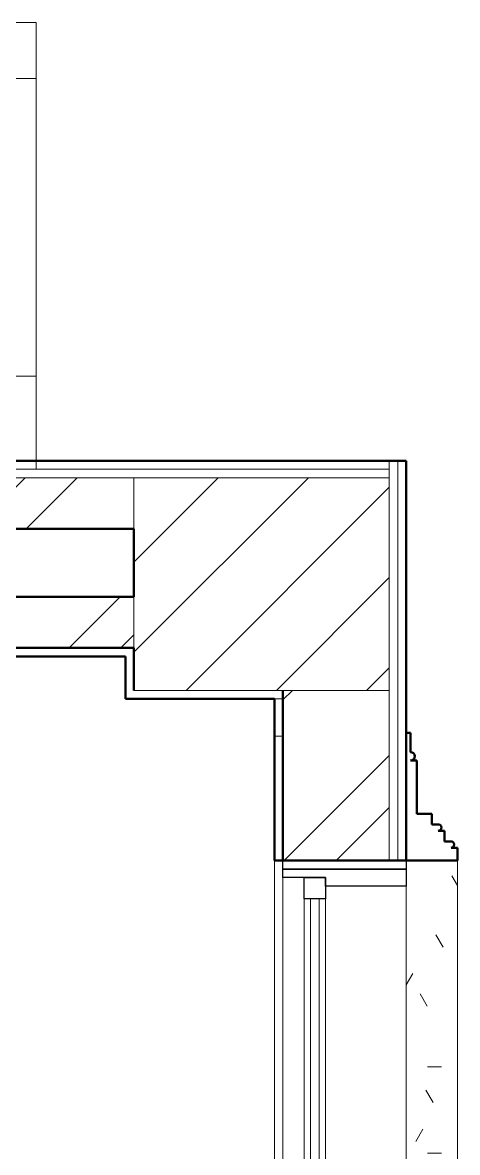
# Model space of a CAD drawing. Header units: millimetres. Extents: x -9358 to 257996, y -67499 to 9117.
# Drawn here: x 16288 to 17310, y -1384 to 1272 of the extents above; entities that cross this region are included whole.
import ezdxf

# ---------------------------------------------------------------- set-up
doc = ezdxf.new("R2010")
doc.units = ezdxf.units.MM
doc.header["$LTSCALE"] = 1000
for name, color, linetype, lineweight in [('A-COL-RFC', 8, 'Continuous', 18), ('A-COL-RFC-1', 8, 'Continuous', 9), ('A-COL-RFC-2', 8, 'Continuous', 50), ('A-WAL-CLD', 8, 'Continuous', 9), ('A-WAL-CMU', 8, 'Continuous', 50), ('A-WAL-LOW-20', 8, 'Continuous', 18), ('A-WAL-LOW-30', 8, 'Continuous', 18), ('A-WAL-PAT-1', 8, 'Continuous', 9), ('A-WIN', 8, 'Continuous', 9), ('A-WIN-1', 8, 'Continuous', 25), ('A-WIN-2', 8, 'Continuous', 18)]:
    doc.layers.add(name, color=color, linetype=linetype, lineweight=lineweight)
pattern_1 = [(45, (0, 0), (-251.447, 251.447), []), (45, (0, 381), (-251.447, 251.447), [])]
pattern_2 = [(0, (0, 0), (812.8, 203.2), [33.528, -576.072, 33.528, -576.072, -3251.2]), (0, (0, 0), (812.8, 203.2), [-1219.2, 33.528, -1185.672, 33.528, -576.072, -1422.4]), (0, (0, 0), (812.8, 203.2), [-3048, 33.528, -372.872, 33.528, -982.472]), (120, (304.8, 101.6), (-582.3764, 602.3054), [33.528, -576.072, 33.528, -576.072, -3251.2]), (120, (304.8, 101.6), (-582.3764, 602.3054), [-1219.2, 33.528, -1185.672, 33.528, -576.072, -1422.4]), (120, (304.8, 101.6), (-582.3764, 602.3054), [-3048, 33.528, -372.872, 33.528, -982.472]), (240, (406.4, 508), (-230.4236, -805.5054), [33.528, -576.072, 33.528, -576.072, -3251.2]), (240, (406.4, 508), (-230.4236, -805.5054), [-1219.2, 33.528, -1185.672, 33.528, -576.072, -1422.4]), (240, (406.4, 508), (-230.4236, -805.5054), [-3048, 33.528, -372.872, 33.528, -982.472])]
pattern_3 = [(180, (17000, -4100), (-406.4, -101.6), [33.528, -271.272, 33.528, -271.272, -1625.6]), (180, (17000, -4100), (-406.4, -101.6), [-609.6, 33.528, -576.072, 33.528, -271.272, -711.2]), (180, (17000, -4100), (-406.4, -101.6), [-1524, 33.528, -169.672, 33.528, -474.472]), (300, (16847.6, -4150.8), (291.1882, -301.1527), [33.528, -271.272, 33.528, -271.272, -1625.6]), (300, (16847.6, -4150.8), (291.1882, -301.1527), [-609.6, 33.528, -576.072, 33.528, -271.272, -711.2]), (300, (16847.6, -4150.8), (291.1882, -301.1527), [-1524, 33.528, -169.672, 33.528, -474.472]), (60, (16796.8, -4354), (115.2118, 402.7527), [33.528, -271.272, 33.528, -271.272, -1625.6]), (60, (16796.8, -4354), (115.2118, 402.7527), [-609.6, 33.528, -576.072, 33.528, -271.272, -711.2]), (60, (16796.8, -4354), (115.2118, 402.7527), [-1524, 33.528, -169.672, 33.528, -474.472])]

# ---------------------------------------------------------------- blocks, each defined once
blk = doc.blocks.new('Walls 63 - Walls 6-605019-01-Ground Floor Furniture Plan')
at = {"layer": 'A-WAL-PAT-1'}
h = blk.add_hatch(dxfattribs=at)
h.set_pattern_fill('FP_18', color=256, style=0, pattern_type=2)
h.set_pattern_definition([(270, (15820, 439.6), (900, 6e-14), [700, -700]), (270, (16270, 1139.6), (1800, 1e-13), [700, -700]), (180, (16270, 1139.6), (-9e-14, -700), [])])
h.paths.add_polyline_path([(16320, 370), (16320, 1420), (16270, 1420), (16270, 370)], flags=0)
at = {"layer": 'A-WAL-LOW-20'}
for p, q in [((16270, 1420), (16320, 1420)), ((16320, 1420), (16320, 370)), ((16270, 370), (16270, 1370))]:
    blk.add_line(p, q, dxfattribs=at)
blk = doc.blocks.new('Sliding_Window_Double - 3000 x 2700-V66-01-Ground Floor Furniture Plan')
at = {"layer": 'A-WIN'}
for p, q in [((-1336.3, 99.4), (1543.7, 99.4)), ((-651.8, -90.6), (-1306.3, -90.6)), ((-1306.3, -140.6), (-651.8, -140.6)), ((-651.8, -190.6), (-1356.3, -190.6))]:
    blk.add_line(p, q, dxfattribs=at)
at = {"layer": 'A-WIN-1'}
for p, q in [((-1396.3, 99.4), (-1376.3, 99.4)), ((-1376.3, 99.4), (-1336.3, 99.4)), ((-1376.3, -190.6), (-1376.3, 99.4)), ((-1376.3, 99.4), (-1376.3, -190.6)), ((-1336.3, 99.4), (-1336.3, -90.6)), ((-1356.3, -90.6), (-1356.3, -190.6)), ((-1336.3, -90.6), (-1356.3, -90.6)), ((-1356.3, -140.6), (-1356.3, -90.6)), ((-1356.3, -90.6), (-1306.3, -90.6)), ((-1306.3, -90.6), (-1306.3, -140.6)), ((-1306.3, -140.6), (-1356.3, -140.6)), ((-1376.3, -190.6), (-1396.3, -190.6)), ((-1356.3, -190.6), (-1376.3, -190.6))]:
    blk.add_line(p, q, dxfattribs=at)
at = {"layer": 'A-WIN-2'}
for p, q in [((-1306.3, -105.6), (-651.8, -105.6)), ((-1306.3, -125.6), (-1306.3, -105.6)), ((-651.8, -125.6), (-1306.3, -125.6))]:
    blk.add_line(p, q, dxfattribs=at)
blk = doc.blocks.new('FP_95-01-Ground Floor Furniture Plan')
at = {"layer": 'A-WAL-LOW-20'}
blk.add_line((-302.5, -3580), (-302.5, -3587.5), dxfattribs=at)
blk = doc.blocks.new('FP_96-01-Ground Floor Furniture Plan')
at = {"layer": 'A-WAL-LOW-20'}
blk.add_line((-272.5, -3620), (-272.5, -3627.5), dxfattribs=at)
blk = doc.blocks.new('FP_97-01-Ground Floor Furniture Plan')
at = {"layer": 'A-WAL-LOW-20'}
blk.add_line((-210, -3785), (-210, -3795), dxfattribs=at)
blk = doc.blocks.new('Walls 119 - Walls 78-2780881-01-Ground Floor Furniture Plan')
at = {"layer": 'A-WAL-PAT-1'}
h = blk.add_hatch(dxfattribs=at)
h.set_pattern_fill('FP_145', color=256, style=0, pattern_type=2)
h.set_pattern_definition(pattern_3)
h.paths.add_polyline_path([(-200, -250), (-200, -295), (-208.7, -300), (-208.7, -310), (-200, -315), (-215, -315), (-215, -440), (-250, -440), (-250, -465), (-265, -465), (-271.5, -468.7), (-271.5, -476.2), (-265, -480), (-280, -480), (-280, -505), (-295, -505), (-301.5, -508.7), (-301.5, -516.2), (-295, -520), (-310, -520), (-310, -550), (-190, -550), (-190, -250)], flags=0)
h.paths.add_polyline_path([(-190, -3550), (-310, -3550), (-310, -3580), (-295, -3580), (-301.5, -3583.8), (-301.5, -3591.3), (-295, -3595), (-280, -3595), (-280, -3620), (-265, -3620), (-271.5, -3623.8), (-271.5, -3631.3), (-265, -3635), (-250, -3635), (-250, -3660), (-215, -3660), (-215, -3785), (-200, -3785), (-208.7, -3790), (-208.7, -3800), (-200, -3805), (-200, -3850), (-190, -3850), (-190, -3745.8)], flags=0)
h = blk.add_hatch(dxfattribs=at)
h.set_pattern_fill('FP_145', color=256, style=0, pattern_type=2)
h.set_pattern_definition(pattern_3)
h.paths.add_polyline_path([(-295, -550), (-310, -550), (-310, -3550), (-190, -3550), (-190, -550), (-280, -550)], flags=0)
at = {"layer": 'A-WAL-CMU'}
for p, q in [((-190, -3550), (-310, -3550)), ((-310, -3550), (-310, -3580)), ((-190, -3850), (-190, -3550)), ((-310, -3580), (-295, -3580)), ((-295, -3595), (-280, -3595)), ((-280, -3595), (-280, -3620)), ((-280, -3620), (-265, -3620)), ((-265, -3635), (-250, -3635)), ((-250, -3635), (-250, -3660)), ((-250, -3660), (-215, -3660)), ((-215, -3660), (-215, -3785)), ((-215, -3785), (-200, -3785)), ((-200, -3805), (-200, -3850)), ((-200, -3850), (-190, -3850))]:
    blk.add_line(p, q, dxfattribs=at)
for centre, radius in [((-295, -3587.5), 7.5), ((-265, -3627.5), 7.5), ((-200, -3795), 10)]:
    blk.add_arc(centre, radius, 90, 270, dxfattribs=at)
at = {"layer": 'A-WAL-LOW-20'}
blk.add_line((-310, -3550), (-310, -550), dxfattribs=at)
for points in [[(-295, -3580), (-295.7, -3580), (-296.6, -3580.1), (-297.9, -3580.6), (-298.8, -3581), (-299.4, -3581.4), (-299.9, -3581.9), (-300.4, -3582.3), (-301, -3582.9), (-301.4, -3583.6), (-301.7, -3584.2), (-301.9, -3584.6), (-302.1, -3585.1), (-302.2, -3585.6), (-302.4, -3586), (-302.4, -3586.5), (-302.5, -3587), (-302.5, -3587.5), (-302.5, -3588), (-302.4, -3588.5), (-302.4, -3589), (-302.2, -3589.4), (-302.1, -3589.9), (-301.9, -3590.4), (-301.7, -3590.8), (-301.5, -3591.3), (-301.2, -3591.7), (-300.9, -3592.2), (-300.4, -3592.7), (-299.9, -3593.1), (-299.4, -3593.6), (-298.8, -3594), (-297.9, -3594.4), (-296.6, -3594.9), (-295.7, -3595), (-295, -3595)], [(-265, -3620), (-265.7, -3620), (-266.6, -3620.1), (-267.9, -3620.6), (-268.8, -3621), (-269.4, -3621.4), (-269.9, -3621.9), (-270.4, -3622.3), (-271, -3622.9), (-271.4, -3623.6), (-271.7, -3624.2), (-271.9, -3624.6), (-272.1, -3625.1), (-272.2, -3625.6), (-272.4, -3626), (-272.4, -3626.5), (-272.5, -3627), (-272.5, -3627.5), (-272.5, -3628), (-272.4, -3628.5), (-272.4, -3629), (-272.2, -3629.4), (-272.1, -3629.9), (-271.9, -3630.4), (-271.7, -3630.8), (-271.5, -3631.3), (-271.2, -3631.7), (-270.9, -3632.2), (-270.4, -3632.7), (-269.9, -3633.1), (-269.4, -3633.6), (-268.8, -3634), (-267.9, -3634.4), (-266.6, -3634.9), (-265.7, -3635), (-265, -3635)], [(-200, -3785), (-200.9, -3785), (-202.2, -3785.2), (-203.8, -3785.7), (-205, -3786.3), (-205.9, -3786.9), (-206.6, -3787.5), (-207.2, -3788.1), (-208, -3788.9), (-208.6, -3789.8), (-209, -3790.6), (-209.2, -3791.2), (-209.5, -3791.8), (-209.7, -3792.4), (-209.8, -3793), (-209.9, -3793.7), (-210, -3794.3), (-210, -3795), (-210, -3795.7), (-209.9, -3796.3), (-209.8, -3797), (-209.7, -3797.6), (-209.5, -3798.2), (-209.2, -3798.8), (-209, -3799.4), (-208.7, -3800), (-208.3, -3800.6), (-207.8, -3801.3), (-207.2, -3801.9), (-206.6, -3802.5), (-205.9, -3803.1), (-205, -3803.7), (-203.8, -3804.3), (-202.2, -3804.8), (-200.9, -3805), (-200, -3805)]]:
    blk.add_open_spline(points, degree=3, knots=[0, 0, 0, 0, 0.083333, 0.125, 0.166667, 0.208333, 0.229167, 0.25, 0.291667, 0.333333, 0.354167, 0.375, 0.395833, 0.416667, 0.4375, 0.458333, 0.479167, 0.5, 0.520833, 0.541667, 0.5625, 0.583333, 0.604167, 0.625, 0.645833, 0.666667, 0.6875, 0.708333, 0.75, 0.770833, 0.791667, 0.833333, 0.875, 0.916667, 1, 1, 1, 1], dxfattribs=at)
for name in ['FP_97-01-Ground Floor Furniture Plan', 'FP_96-01-Ground Floor Furniture Plan', 'FP_95-01-Ground Floor Furniture Plan']:
    blk.add_blockref(name, (0, 0), dxfattribs=at)
blk = doc.blocks.new('G')
at = {"layer": 'A-COL-RFC-1'}
h = blk.add_hatch(dxfattribs=at)
h.set_pattern_fill('FP_4', color=256, style=0, pattern_type=2)
h.set_pattern_definition([(45, (0, 0), (-106.066, 106.066), [])])
h.paths.add_polyline_path([(16846.5, -150), (17150, -150), (17150, 350), (16550, 350), (16550, -150)], flags=0)
at = {"layer": 'A-WAL-PAT-1'}
h = blk.add_hatch(dxfattribs=at)
h.set_pattern_fill('FP_2', color=256, style=0, pattern_type=2)
h.set_pattern_definition(pattern_2)
h.paths.add_polyline_path([(14380, 370), (17150, 370), (17150, 390), (14380, 390)], flags=0)
h = blk.add_hatch(dxfattribs=at)
h.set_pattern_fill('FP_1', color=256, style=0, pattern_type=2)
h.set_pattern_definition(pattern_1)
h.paths.add_polyline_path([(16550, 230), (16550, 350), (14520, 350), (14520, 230), (15863.4, 230)], flags=0)
h = blk.add_hatch(dxfattribs=at)
h.set_pattern_fill('FP_1', color=256, style=0, pattern_type=2)
h.set_pattern_definition(pattern_1)
h.paths.add_polyline_path([(16550, -50), (16550, 70), (14400, 70), (14400, 10), (14520, 10), (14520, -50), (15863.4, -50)], flags=0)
h = blk.add_hatch(dxfattribs=at)
h.set_pattern_fill('FP_2', color=256, style=0, pattern_type=2)
h.set_pattern_definition(pattern_2)
h.paths.add_polyline_path([(14400, -70), (16550, -70), (16550, -50), (14400, -50)], flags=0)
h = blk.add_hatch(dxfattribs=at)
h.set_pattern_fill('FP_1', color=256, style=0, pattern_type=2)
h.set_pattern_definition(pattern_1)
h.paths.add_polyline_path([(17150, -550), (17150, -150), (16900, -150), (16900, -550)], flags=0)
h = blk.add_hatch(dxfattribs=at)
h.set_pattern_fill('FP_2', color=256, style=0, pattern_type=2)
h.set_pattern_definition(pattern_2)
h.paths.add_polyline_path([(16900, -7760), (16900, -7650), (16880, -7650), (16880, -7760)], flags=0)
h.paths.add_polyline_path([(16900, -4650), (16900, -3550), (16880, -3550), (16880, -4650)], flags=0)
h.paths.add_polyline_path([(16880, -550), (16900, -550), (16900, -170), (16880, -170), (16880, -354.2)], flags=0)
at = {"layer": 'A-COL-RFC'}
for p, q in [((17150, 350), (16550, 350)), ((16550, 350), (16550, 230)), ((17150, 230), (17150, 350)), ((17150, -150), (17150, 230)), ((16550, 70), (16550, -50)), ((16550, -150), (16900, -150)), ((16900, -150), (17150, -150))]:
    blk.add_line(p, q, dxfattribs=at)
at = {"layer": 'A-COL-RFC-2'}
for p, q in [((16550, 230), (16550, 70)), ((16550, -50), (16550, -150))]:
    blk.add_line(p, q, dxfattribs=at)
at = {"layer": 'A-WAL-CLD'}
for p, q in [((17150, 390), (17150, 350)), ((17170, 390), (17170, -550)), ((14380, 370), (17150, 370)), ((14400, 350), (16550, 350)), ((17150, -150), (17150, -550)), ((16900, -170), (16880, -170))]:
    blk.add_line(p, q, dxfattribs=at)
at = {"layer": 'A-WAL-CMU'}
for p, q in [((17190, 390), (14360, 390)), ((17190, -550), (17190, 390)), ((14520, 230), (16550, 230)), ((16550, 70), (14520, 70)), ((16550, -50), (14400, -50)), ((16550, -150), (16550, -50)), ((14400, -70), (16530, -70)), ((16530, -70), (16530, -170)), ((16900, -550), (16900, -150)), ((16900, -150), (16900, -550)), ((16530, -170), (16880, -170)), ((16880, -170), (16880, -550)), ((16880, -550), (16900, -550)), ((16900, -550), (17190, -550))]:
    blk.add_line(p, q, dxfattribs=at)
at = {"layer": 'A-WAL-LOW-30'}
for p, q in [((16550, 230), (16550, 350)), ((16550, 350), (17150, 350)), ((17150, 230), (17150, -150)), ((16550, -50), (16550, 70)), ((16900, -150), (16550, -150)), ((17150, -150), (16900, -150)), ((16880, -3550), (16880, -550))]:
    blk.add_line(p, q, dxfattribs=at)
at = {"layer": 'A-WAL-LOW-20'}
blk.add_blockref('Walls 63 - Walls 6-605019-01-Ground Floor Furniture Plan', (0, 0), dxfattribs=at)
at = {"layer": 'A-WAL-LOW-20', "rotation": 180}
blk.add_blockref('Walls 119 - Walls 78-2780881-01-Ground Floor Furniture Plan', (17000, -4100), dxfattribs=at)
at = {"layer": 'A-WIN', "rotation": 270.0000000000002}
blk.add_blockref('Sliding_Window_Double - 3000 x 2700-V66-01-Ground Floor Furniture Plan', (17090.6, -1946.3), dxfattribs=at)

msp = doc.modelspace()

# ---------------------------------------------------------------- block references
msp.add_blockref('G', (0, -148.1))

doc.saveas('drawing.dxf')
